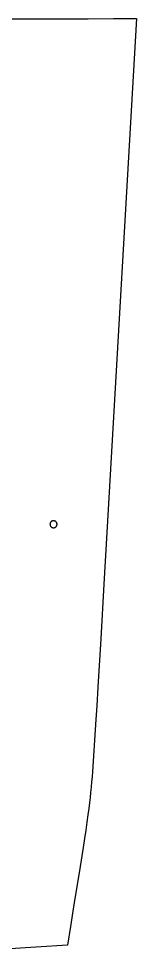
# Model space of a CAD drawing. Extents: x 0 to 7869, y -7620 to 8.
# Drawn here: x 6468 to 6534, y -6735 to -6208 of the extents above; entities that cross this region are included whole.
import ezdxf

# ---------------------------------------------------------------- set-up
doc = ezdxf.new("R2010")
doc.units = 0
doc.layers.add('Default_Layer', color=1, linetype='CONTINUOUS')

msp = doc.modelspace()

# ---------------------------------------------------------------- linework, layer by layer
at = {"layer": 'Default_Layer'}
for points in [[(6463.48, -6208.35), (6477.01, -6208.33), (6507, -6208.25), (6521.5, -6208.22), (6534.39, -6208.2), (6517.61, -6499.23), (6515.94, -6528.43), (6514.18, -6559.45), (6512.6, -6586.82), (6511.96, -6597.41), (6511.48, -6605.03), (6511.1, -6610.94), (6510.72, -6616.84), (6510.35, -6622.75), (6509.95, -6628.66), (6509.52, -6634.56), (6509.29, -6637.51), (6509.04, -6640.46), (6508.78, -6643.4), (6508.49, -6646.35), (6508.19, -6649.29), (6507.86, -6652.23), (6507.47, -6655.43), (6506.98, -6659.1), (6506.39, -6663.2), (6505.73, -6667.67), (6505, -6672.48), (6504.21, -6677.56), (6502.5, -6688.37), (6498.83, -6711.18), (6497.04, -6722.38), (6495.38, -6732.93), (6477.42, -6734.01), (6457.05, -6735.27)], [(6463.48, -6208.35), (6477.01, -6208.33), (6507, -6208.25), (6521.5, -6208.22), (6534.39, -6208.2), (6534.39, -6208.2), (6517.61, -6499.23), (6515.94, -6528.43), (6514.18, -6559.45), (6512.6, -6586.82), (6511.96, -6597.41), (6511.48, -6605.03), (6511.1, -6610.94), (6510.72, -6616.84), (6510.35, -6622.75), (6509.95, -6628.66), (6509.52, -6634.56), (6509.29, -6637.51), (6509.04, -6640.46), (6508.78, -6643.4), (6508.49, -6646.35), (6508.19, -6649.29), (6507.86, -6652.23), (6507.47, -6655.43), (6506.98, -6659.1), (6506.39, -6663.2), (6505.73, -6667.67), (6505, -6672.48), (6504.21, -6677.56), (6502.5, -6688.37), (6498.83, -6711.18), (6497.04, -6722.38), (6495.38, -6732.93), (6477.42, -6734.01), (6457.05, -6735.27)]]:
    msp.add_lwpolyline(points, dxfattribs=at)
msp.add_lwpolyline([(6489.48, -6494.53), (6489.47, -6494.33), (6489.44, -6494.13), (6489.39, -6493.94), (6489.32, -6493.75), (6489.24, -6493.58), (6489.14, -6493.41), (6489.02, -6493.26), (6488.9, -6493.12), (6488.75, -6492.99), (6488.6, -6492.87), (6488.43, -6492.77), (6488.26, -6492.69), (6488.08, -6492.62), (6487.88, -6492.57), (6487.69, -6492.54), (6487.48, -6492.53), (6487.28, -6492.54), (6487.08, -6492.57), (6486.89, -6492.62), (6486.7, -6492.69), (6486.53, -6492.77), (6486.36, -6492.87), (6486.21, -6492.99), (6486.07, -6493.12), (6485.94, -6493.26), (6485.82, -6493.41), (6485.72, -6493.58), (6485.64, -6493.75), (6485.57, -6493.94), (6485.52, -6494.13), (6485.49, -6494.33), (6485.48, -6494.53), (6485.49, -6494.74), (6485.52, -6494.94), (6485.57, -6495.13), (6485.64, -6495.31), (6485.72, -6495.49), (6485.82, -6495.65), (6485.94, -6495.8), (6486.07, -6495.95), (6486.21, -6496.08), (6486.36, -6496.19), (6486.53, -6496.29), (6486.7, -6496.37), (6486.89, -6496.44), (6487.08, -6496.49), (6487.28, -6496.52), (6487.48, -6496.53), (6487.69, -6496.52), (6487.88, -6496.49), (6488.08, -6496.44), (6488.26, -6496.37), (6488.43, -6496.29), (6488.6, -6496.19), (6488.75, -6496.08), (6488.9, -6495.95), (6489.02, -6495.8), (6489.14, -6495.65), (6489.24, -6495.49), (6489.32, -6495.31), (6489.39, -6495.13), (6489.44, -6494.94), (6489.47, -6494.74), (6489.48, -6494.53), (6489.47, -6494.33), (6489.44, -6494.13), (6489.39, -6493.94), (6489.32, -6493.75), (6489.24, -6493.58), (6489.14, -6493.41), (6489.02, -6493.26), (6488.9, -6493.12), (6488.75, -6492.99), (6488.6, -6492.87), (6488.43, -6492.77), (6488.26, -6492.69), (6488.08, -6492.62), (6487.88, -6492.57), (6487.69, -6492.54), (6487.48, -6492.53), (6487.28, -6492.54), (6487.08, -6492.57), (6486.89, -6492.62), (6486.7, -6492.69), (6486.53, -6492.77), (6486.36, -6492.87), (6486.21, -6492.99), (6486.07, -6493.12), (6485.94, -6493.26), (6485.82, -6493.41), (6485.72, -6493.58), (6485.64, -6493.75), (6485.57, -6493.94), (6485.52, -6494.13), (6485.49, -6494.33), (6485.48, -6494.53), (6485.49, -6494.74), (6485.52, -6494.94), (6485.57, -6495.13), (6485.64, -6495.31), (6485.72, -6495.49), (6485.82, -6495.65), (6485.94, -6495.8), (6486.07, -6495.95), (6486.21, -6496.08), (6486.36, -6496.19), (6486.53, -6496.29), (6486.7, -6496.37), (6486.89, -6496.44), (6487.08, -6496.49), (6487.28, -6496.52), (6487.48, -6496.53), (6487.69, -6496.52), (6487.88, -6496.49), (6488.08, -6496.44), (6488.26, -6496.37), (6488.43, -6496.29), (6488.6, -6496.19), (6488.75, -6496.08), (6488.9, -6495.95), (6489.02, -6495.8), (6489.14, -6495.65), (6489.24, -6495.49), (6489.32, -6495.31), (6489.39, -6495.13), (6489.44, -6494.94), (6489.47, -6494.74), (6489.48, -6494.53)], close=True, dxfattribs=at)

doc.saveas('drawing.dxf')
